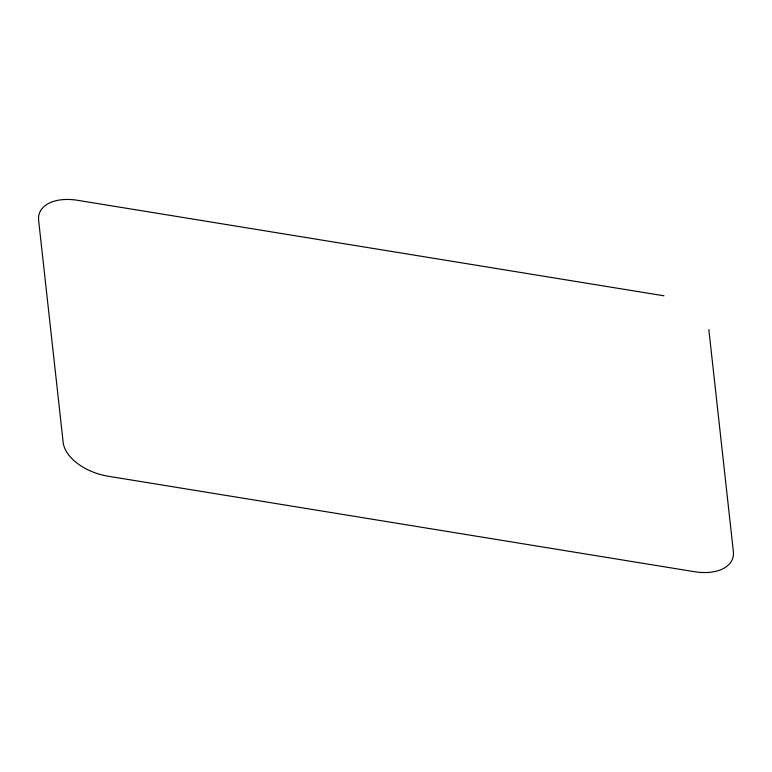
<?xml version="1.0" encoding="UTF-8"?>
<svg xmlns="http://www.w3.org/2000/svg" width="772" height="772" viewBox="0 0 772 772"><rect width="100%" height="100%" fill="white"/><g stroke="black" fill="none" stroke-linecap="round" stroke-linejoin="round"><path stroke-width="1.16" d="M663.968 295.801L77.547 200.295A43.406 25.515 18.2 0 0 38.629 220.396L63.169 442.462A43.406 25.515 18.2 0 0 108.032 476.199L694.453 571.705A43.406 25.515 18.2 0 0 733.371 551.604L708.831 329.538"/></g></svg>
